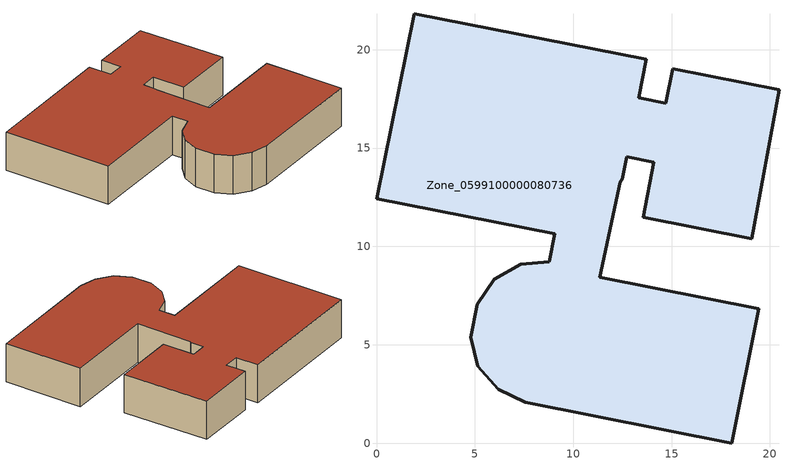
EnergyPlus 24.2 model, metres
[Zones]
Zone_0599100000080736
 floor ground (C_G): 19.42,6.83 18.05,0 7.56,2.07 6.2,2.73 5.14,3.9 4.79,5.37 5.11,7.07 5.99,8.33 7.32,9.08 8.78,9.22 9.07,10.65 0,12.41 1.91,21.82 13.72,19.52 13.33,17.56 14.71,17.28 15.06,19.03 20.46,17.95 19.07,10.38 13.55,11.49 14.11,14.27 12.73,14.55 12.5,13.42 12.4,13.29 11.36,8.43 z0
 wall outside (C_F): 18.05,0 19.42,6.83 11.36,8.43 12.4,13.29 12.5,13.42 12.73,14.55 14.11,14.27 13.55,11.49 19.07,10.38 20.46,17.95 15.06,19.03 14.71,17.28 13.33,17.56 13.72,19.52 1.91,21.82 0,12.41 9.07,10.65 8.78,9.22 7.32,9.08 5.99,8.33 5.11,7.07 4.79,5.37 5.14,3.9 6.2,2.73 7.56,2.07 18.05,0 z0:3.48
 roof outside (C_R): 11.36,8.43 12.4,13.29 12.5,13.42 12.73,14.55 14.11,14.27 13.55,11.49 19.07,10.38 20.46,17.95 15.06,19.03 14.71,17.28 13.33,17.56 13.72,19.52 1.91,21.82 0,12.41 9.07,10.65 8.78,9.22 7.32,9.08 5.99,8.33 5.11,7.07 4.79,5.37 5.14,3.9 6.2,2.73 7.56,2.07 18.05,0 19.42,6.83 z3.48
[BUILDING]
Pand.0599100000080736: North Axis=0; Terrain=City; Loads Convergence Tolerance Value=0.04; Temperature Convergence Tolerance Value=0.4; Solar Distribution=FullExterior; Maximum Number of Warmup Days=25; Minimum Number of Warmup Days=1
[Site:Location]
Rotterdam.The.Hague.AP_ZH_NLD Design_Conditions: Latitude=51.96; Longitude=4.45; Time Zone=1; Elevation=-4.5
[SITE:GROUNDTEMPERATURE:BUILDINGSURFACE]
18, 18, 18, 18, 18, 18, 18, 18, 18, 18, 18, 18
[MATERIAL] Thermal Absorptance=0.9; Solar Absorptance=0.7; Visible Absorptance=0.7
Name | Roughness | Thickness | Conductivity | Density | Specific Heat
G.D.1965 | MediumSmooth | 0.15 | 1 | 540 | 1210
F.D.1965 | Rough | 0.3 | 0.857143 | 1920 | 840
R.D.1965 | MediumRough | 0.2 | 0.08 | 1500 | 1000
[CONSTRUCTION]
C_G: G.D.1965
C_F: F.D.1965
C_R: R.D.1965
[ZONE]
Zone_0599100000080736: Type=1; Multiplier=1; Ceiling Height=Autocalculate; Volume=Autocalculate; Floor Area=autocalculate; Part of Total Floor Area=Yes
[ZONEINFILTRATION:DESIGNFLOWRATE]
Infil_Zone_0599100000080736: Zone or ZoneList or Space or SpaceList=Zone_0599100000080736; Schedule=AlwaysOn; Design Flow Rate Calculation Method=Flow/Area; Flow Rate per Floor Area=0.0042; Constant Term Coefficient=1; Temperature Term Coefficient=0; Velocity Term Coefficient=0; Velocity Squared Term Coefficient=0
[HVACTEMPLATE:ZONE:IDEALLOADSAIRSYSTEM]
Zone_0599100000080736: Maximum Heating Supply Air Temperature=50; Minimum Cooling Supply Air Temperature=13; Maximum Heating Supply Air Humidity Ratio=0.0156; Minimum Cooling Supply Air Humidity Ratio=0.0077; Heating Limit=NoLimit; Cooling Limit=NoLimit; Dehumidification Control Type=ConstantSensibleHeatRatio; Cooling Sensible Heat Ratio=0.7; Dehumidification Setpoint=60; Humidification Control Type=None; Humidification Setpoint=30; Outdoor Air Method=None; Outdoor Air Flow Rate per Person=0.00944; Outdoor Air Flow Rate per Zone Floor Area=0; Outdoor Air Flow Rate per Zone=0; Demand Controlled Ventilation Type=None; Outdoor Air Economizer Type=NoEconomizer; Heat Recovery Type=None; Sensible Heat Recovery Effectiveness=0.7; Latent Heat Recovery Effectiveness=0.65
[ZONECONTROL:THERMOSTAT]
ThermostatControl_Zone_0599100000080736: Zone or ZoneList=Zone_0599100000080736; Control Type Schedule=DualSetpointControlType; Control 1=Thermostat_Zone_0599100000080736; Temperature Difference Between Cutout And Setpoint=0
[THERMOSTATSETPOINT:DUALSETPOINT]
Thermostat_Zone_0599100000080736: Heating Setpoint Temperature Schedule=HeatingSetpoint_Zone_0599100000080736; Cooling Setpoint Temperature Schedule=CoolingSetpoint_Zone_0599100000080736
[SCHEDULE:COMPACT]
HeatingSetpoint_Zone_0599100000080736: Through: 12/31, For: AllDays, Until: 24:00, 21
CoolingSetpoint_Zone_0599100000080736: Through: 12/31, For: AllDays, Until: 24:00, 24
DualSetpointControlType: Through: 12/31, For: AllDays, Until: 24:00, 4
AlwaysOn: Through: 12/31, For: AllDays, Until: 24:00, 1
